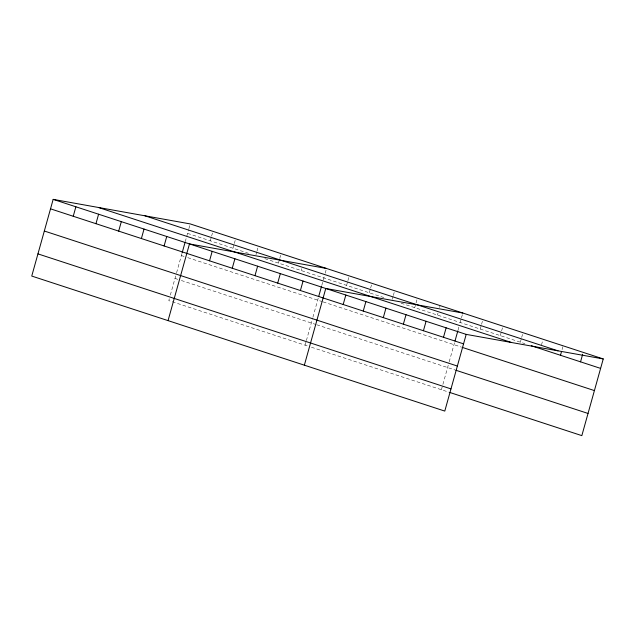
<?xml version="1.0" encoding="UTF-8"?>
<svg xmlns="http://www.w3.org/2000/svg" width="635" height="635" viewBox="0 0 635 635"><rect width="100%" height="100%" fill="white"/><g stroke="black" fill="none" stroke-linecap="round" stroke-linejoin="round"><path stroke-width="0.48" stroke-dasharray="3.17 2.38" d="M169.315 298.767L168.799 300.617L307.832 346.067M170.347 295.069L176.324 273.669M176.593 272.717L182.15 252.801M185.253 241.705L188.627 229.6M188.897 228.648L190.214 223.917M210.288 240.808L211.344 237.022M211.614 236.077L212.931 231.346M233.005 248.237L234.061 244.451M234.331 243.499L235.648 238.768M255.984 254.714L256.778 251.873M257.048 250.928L257.842 248.087M278.44 263.088L279.495 259.302M279.765 258.358L281.083 253.619M301.157 270.51L301.688 268.621M305.102 345.17L306.133 341.471M306.395 340.55L312.626 318.222M312.896 317.27L318.452 297.355M321.81 285.337L324.93 274.153M325.199 273.209L326.517 268.47M346.591 285.369L347.647 281.575M347.916 280.63L349.234 275.9M369.308 292.791L370.364 289.004M370.626 288.06L371.951 283.321M392.287 299.268L393.081 296.426M393.343 295.481L394.406 291.695M414.742 307.642L415.798 303.855M416.06 302.911L417.385 298.172M437.459 315.071L437.983 313.174M439.571 307.491L440.103 305.602M441.404 389.731L448.929 362.776M449.191 361.823L454.755 341.908M458.113 329.89L458.883 327.12M460.177 322.493L461.232 318.706M461.494 317.762L462.82 313.023M480.235 329.049L481.29 325.263M481.56 324.318L482.878 319.588M500.301 335.613L501.356 331.819M501.618 330.875L502.944 326.144M520.359 342.17L521.414 338.384M521.684 337.431L523.002 332.7M541.48 344.94L542.798 340.201M562.07 349.599L562.864 346.766M187.571 233.386L248.452 253.286M264.811 258.635L383.85 297.545M401.114 303.189L524.923 343.662M181.38 255.572L184.102 256.461M187.738 257.651L322.223 301.609M323.128 301.911L461.272 347.067M174.998 278.432L177.721 279.321M181.356 280.511L315.841 324.469M316.746 324.771L454.89 369.927M311.46 347.25L448.699 392.112"/><path stroke-width="0.95" d="M603.25 358.934L190.214 223.917L53.165 199.366L31.75 276.066L444.786 411.083L466.201 334.383L603.25 358.934L581.835 435.634L449.612 392.406M73.239 216.265L75.882 206.796M95.956 223.687L98.6 214.217M118.674 231.116L121.317 221.647M141.391 238.538L144.034 229.068M164.108 245.967L166.751 236.498M182.15 252.801L184.991 242.626M168.053 320.627L189.468 243.919L326.517 268.47M209.542 260.818L212.185 251.349M232.259 268.24L234.902 258.77M254.976 275.669L257.619 266.2M277.693 283.091L280.337 273.629M300.411 290.52L303.054 281.051M318.714 296.426L321.548 286.258M304.356 365.181L325.771 288.481L462.82 313.023M343.186 304.506L345.829 295.037M363.244 311.063L365.887 301.593M383.31 317.619L385.953 308.15M403.368 324.175L406.011 314.706M423.434 330.732L426.077 321.262M443.492 337.288L446.135 327.827M455.009 340.987L457.851 330.811M560.483 355.282L561.538 351.496M580.549 361.839L582.66 354.266M144.986 215.813L558.022 350.83M531.304 345.742L600.607 368.395M98.393 207.47L511.429 342.479M53.165 199.366L466.201 334.383M50.522 208.836L463.558 343.852M462.185 347.361L594.416 390.588M44.331 231.021L457.359 366.038M455.803 370.221L588.026 413.448M37.941 253.881L450.977 388.898"/></g></svg>
